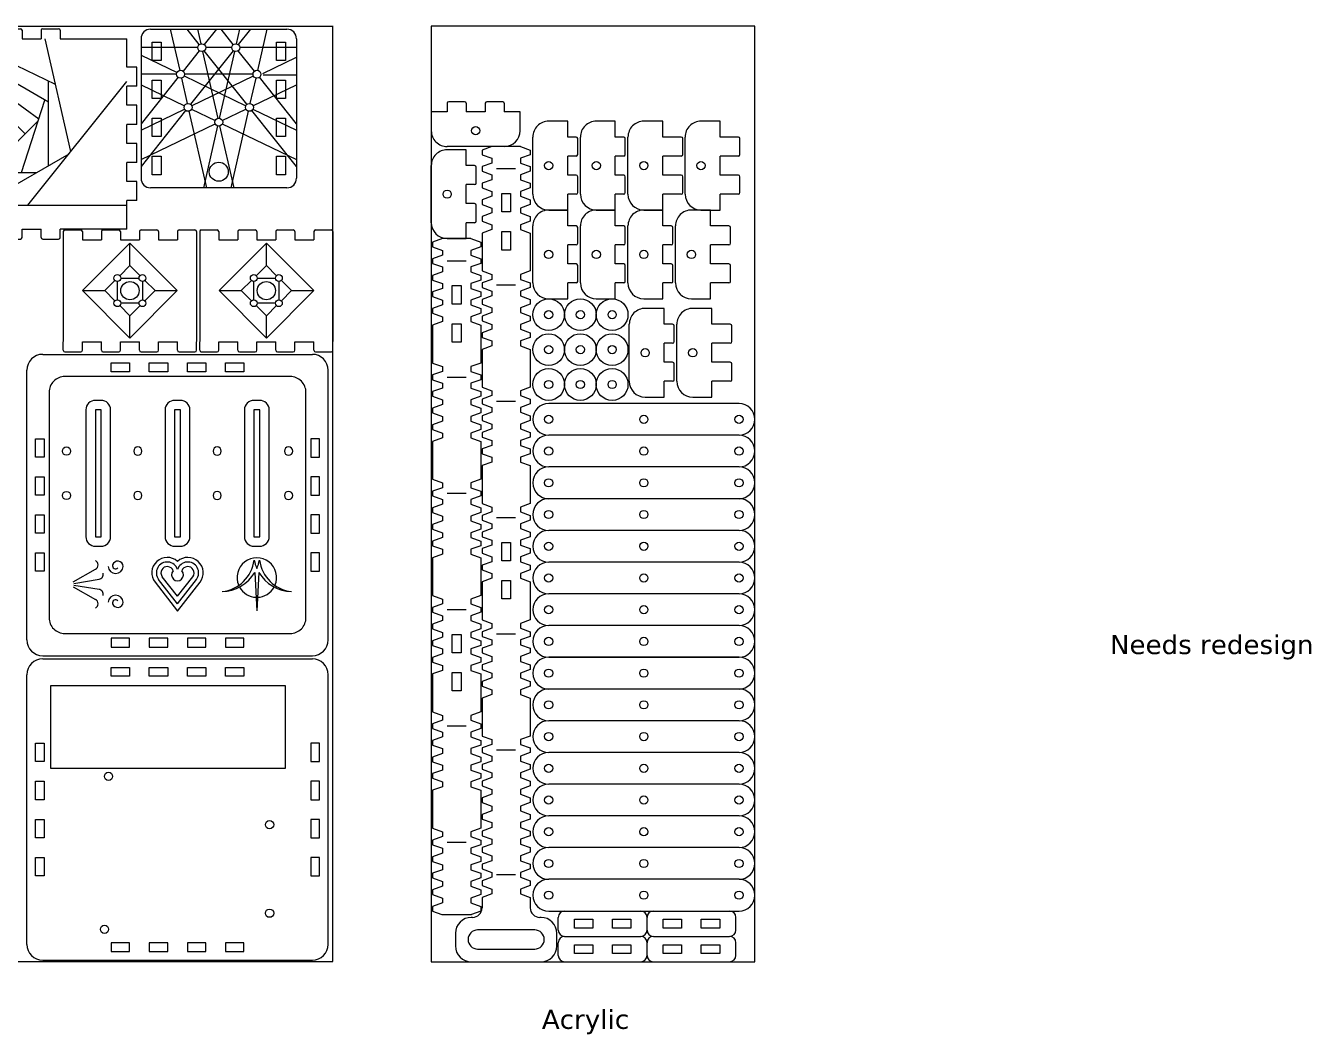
# Model space of a CAD drawing. Header units: millimetres. Extents: x -174 to 931, y -23 to 951.
# Drawn here: x 526.2 to 931.4, y -22.9 to 295.1 of the extents above; entities that cross this region are included whole.
import ezdxf
from ezdxf.enums import TextEntityAlignment as Align

# ---------------------------------------------------------------- set-up
doc = ezdxf.new("R2010")
doc.units = ezdxf.units.MM
doc.layers.get('0').update_dxf_attribs({"lineweight": 25, "true_color": 0xffffff})
for name, color, linetype, lineweight, true_color in [('First Cuts (Holes)', 3, 'Continuous', 5, 0x00ff00), ('lables', 1, 'Continuous', 5, 0xff0000), ('Mid Cuts', 5, 'Continuous', 5, 0x0000ff), ('Outlines', 4, 'Continuous', 5, 0x00ffff)]:
    doc.layers.add(name, color=color, linetype=linetype, lineweight=lineweight, true_color=true_color)
doc.styles.add('textstyle12', font='')
doc.styles.add('textstyle13', font='')
doc.styles.get('textstyle12').set_extended_font_data('Verdana')
doc.styles.get('textstyle13').set_extended_font_data('Verdana')

# ---------------------------------------------------------------- blocks, each defined once
blk = doc.blocks.new('Hole - Mount')
at = {"layer": 'First Cuts (Holes)'}
for p, q in [((-1.4, 8.9), (1.4, 8.9)), ((-1.4, 3.1), (-1.4, 8.9)), ((1.4, 8.9), (1.4, 3.1)), ((1.4, 3.1), (-1.4, 3.1)), ((-1.4, -3.1), (1.4, -3.1)), ((-1.4, -8.9), (-1.4, -3.1)), ((1.4, -3.1), (1.4, -8.9)), ((1.4, -8.9), (-1.4, -8.9))]:
    blk.add_line(p, q, dxfattribs=at)
blk = doc.blocks.new('Spacer')
at = {"layer": 'Outlines'}
for p, q in [((-2, 14), (2, 14)), ((-4, 12), (-4, -12)), ((4, 12), (4, -12)), ((-2, -14), (2, -14))]:
    blk.add_line(p, q, dxfattribs=at)
for centre, start, end in [((-2, 12), 90, 180), ((2, 12), 0, 90), ((-2, -12), 180, 270), ((2, -12), 270, 0)]:
    blk.add_arc(centre, 2, start, end, dxfattribs=at)
blk.add_blockref('Hole - Mount', (0, 0))
blk = doc.blocks.new('Slider - Top')
at = {"layer": 'lables'}
for p, q in [((3, -7.1), (-3, -7.1)), ((3, -43.75), (-3, -43.75)), ((3, -80.4), (-3, -80.4)), ((3, -117.05), (-3, -117.05)), ((3, -153.71), (-3, -153.71)), ((3, -190.36), (-3, -190.36))]:
    blk.add_line(p, q, dxfattribs=at)
at = {"layer": 'Outlines'}
for p, q in [((-4.5, 0), (-7.59, -1.12)), ((4.5, 0), (-4.5, 0)), ((4.5, 0), (7.59, -1.12)), ((-7.59, -1.12), (-7.59, -2.6)), ((-7.59, -2.6), (-4.5, -3.72)), ((-4.5, -3.72), (-4.5, -5.24)), ((7.59, -2.6), (4.5, -3.72)), ((4.5, -3.72), (4.5, -5.24)), ((7.59, -1.12), (7.59, -2.6)), ((-4.5, -5.24), (-7.59, -6.36)), ((-7.59, -6.36), (-7.59, -7.83)), ((-7.59, -7.83), (-4.5, -8.96)), ((4.5, -5.24), (7.59, -6.36)), ((7.59, -7.83), (4.5, -8.96)), ((7.59, -6.36), (7.59, -7.83)), ((-4.5, -10.47), (-7.59, -11.6)), ((-7.59, -11.6), (-7.59, -13.07)), ((-4.5, -8.96), (-4.5, -10.47)), ((4.5, -8.96), (4.5, -10.47)), ((4.5, -10.47), (7.59, -11.6)), ((7.59, -11.6), (7.59, -13.07)), ((-7.59, -13.07), (-4.5, -14.19)), ((-4.5, -15.71), (-7.59, -16.83)), ((-4.5, -14.19), (-4.5, -15.71)), ((7.59, -13.07), (4.5, -14.19)), ((4.5, -14.19), (4.5, -15.71)), ((4.5, -15.71), (7.59, -16.83)), ((-7.59, -16.83), (-7.59, -18.31)), ((-7.59, -18.31), (-4.5, -19.43)), ((-4.5, -19.43), (-4.5, -20.94)), ((7.59, -18.31), (4.5, -19.43)), ((4.5, -19.43), (4.5, -20.94)), ((7.59, -16.83), (7.59, -18.31)), ((-4.5, -20.94), (-7.59, -22.07)), ((-7.59, -22.07), (-7.59, -23.54)), ((-7.59, -23.54), (-4.5, -24.67)), ((4.5, -20.94), (7.59, -22.07)), ((7.59, -23.54), (4.5, -24.67)), ((7.59, -22.07), (7.59, -23.54)), ((-4.5, -26.18), (-7.59, -27.3)), ((-7.59, -27.3), (-7.59, -39.25)), ((-4.5, -24.67), (-4.5, -26.18)), ((4.5, -24.67), (4.5, -26.18)), ((4.5, -26.18), (7.59, -27.3)), ((7.59, -27.3), (7.59, -39.25)), ((-7.59, -39.25), (-4.5, -40.37)), ((-4.5, -40.37), (-4.5, -41.89)), ((7.59, -39.25), (4.5, -40.37)), ((4.5, -40.37), (4.5, -41.89)), ((-4.5, -41.89), (-7.59, -43.01)), ((-7.59, -43.01), (-7.59, -44.49)), ((-7.59, -44.49), (-4.5, -45.61)), ((4.5, -41.89), (7.59, -43.01)), ((7.59, -44.49), (4.5, -45.61)), ((7.59, -43.01), (7.59, -44.49)), ((-4.5, -47.12), (-7.59, -48.25)), ((-7.59, -48.25), (-7.59, -49.72)), ((-4.5, -45.61), (-4.5, -47.12)), ((4.5, -45.61), (4.5, -47.12)), ((4.5, -47.12), (7.59, -48.25)), ((7.59, -48.25), (7.59, -49.72)), ((-7.59, -49.72), (-4.5, -50.85)), ((-4.5, -52.36), (-7.59, -53.48)), ((-4.5, -50.85), (-4.5, -52.36)), ((7.59, -49.72), (4.5, -50.85)), ((4.5, -50.85), (4.5, -52.36)), ((4.5, -52.36), (7.59, -53.48)), ((-7.59, -53.48), (-7.59, -54.96)), ((-7.59, -54.96), (-4.5, -56.08)), ((-4.5, -56.08), (-4.5, -57.6)), ((7.59, -54.96), (4.5, -56.08)), ((4.5, -56.08), (4.5, -57.6)), ((7.59, -53.48), (7.59, -54.96)), ((-4.5, -57.6), (-7.59, -58.72)), ((-7.59, -58.72), (-7.59, -60.19)), ((-7.59, -60.19), (-4.5, -61.32)), ((4.5, -57.6), (7.59, -58.72)), ((7.59, -60.19), (4.5, -61.32)), ((7.59, -58.72), (7.59, -60.19)), ((-4.5, -62.83), (-7.59, -63.96)), ((-7.59, -63.96), (-7.59, -75.9)), ((-4.5, -61.32), (-4.5, -62.83)), ((4.5, -61.32), (4.5, -62.83)), ((4.5, -62.83), (7.59, -63.96)), ((7.59, -63.96), (7.59, -75.9)), ((-7.59, -75.9), (-4.5, -77.03)), ((7.59, -75.9), (4.5, -77.03)), ((-4.5, -78.54), (-7.59, -79.66)), ((-7.59, -79.66), (-7.59, -81.14)), ((-4.5, -77.03), (-4.5, -78.54)), ((4.5, -77.03), (4.5, -78.54)), ((4.5, -78.54), (7.59, -79.66)), ((7.59, -79.66), (7.59, -81.14)), ((-7.59, -81.14), (-4.5, -82.26)), ((-4.5, -83.78), (-7.59, -84.9)), ((-7.59, -84.9), (-7.59, -86.37)), ((-4.5, -82.26), (-4.5, -83.78)), ((7.59, -81.14), (4.5, -82.26)), ((4.5, -82.26), (4.5, -83.78)), ((4.5, -83.78), (7.59, -84.9)), ((7.59, -84.9), (7.59, -86.37)), ((-7.59, -86.37), (-4.5, -87.5)), ((-4.5, -89.01), (-7.59, -90.14)), ((-4.5, -87.5), (-4.5, -89.01)), ((7.59, -86.37), (4.5, -87.5)), ((4.5, -87.5), (4.5, -89.01)), ((4.5, -89.01), (7.59, -90.14)), ((-7.59, -90.14), (-7.59, -91.61)), ((-7.59, -91.61), (-4.5, -92.73)), ((-4.5, -92.73), (-4.5, -94.25)), ((7.59, -91.61), (4.5, -92.73)), ((4.5, -92.73), (4.5, -94.25)), ((7.59, -90.14), (7.59, -91.61)), ((-4.5, -94.25), (-7.59, -95.37)), ((-7.59, -95.37), (-7.59, -96.85)), ((-7.59, -96.85), (-4.5, -97.97)), ((4.5, -94.25), (7.59, -95.37)), ((7.59, -96.85), (4.5, -97.97)), ((7.59, -95.37), (7.59, -96.85)), ((-4.5, -99.48), (-7.59, -100.61)), ((-7.59, -100.61), (-7.59, -112.55)), ((-4.5, -97.97), (-4.5, -99.48)), ((4.5, -97.97), (4.5, -99.48)), ((4.5, -99.48), (7.59, -100.61)), ((7.59, -100.61), (7.59, -112.55)), ((-7.59, -112.55), (-4.5, -113.68)), ((7.59, -112.55), (4.5, -113.68)), ((-4.5, -115.19), (-7.59, -116.32)), ((-7.59, -116.32), (-7.59, -117.79)), ((-4.5, -113.68), (-4.5, -115.19)), ((4.5, -113.68), (4.5, -115.19)), ((4.5, -115.19), (7.59, -116.32)), ((7.59, -116.32), (7.59, -117.79)), ((-7.59, -117.79), (-4.5, -118.91)), ((-4.5, -120.43), (-7.59, -121.55)), ((-7.59, -121.55), (-7.59, -123.03)), ((-4.5, -118.91), (-4.5, -120.43)), ((7.59, -117.79), (4.5, -118.91)), ((4.5, -118.91), (4.5, -120.43)), ((4.5, -120.43), (7.59, -121.55)), ((7.59, -121.55), (7.59, -123.03)), ((-7.59, -123.03), (-4.5, -124.15)), ((-4.5, -124.15), (-4.5, -125.66)), ((7.59, -123.03), (4.5, -124.15)), ((4.5, -124.15), (4.5, -125.66)), ((-4.5, -125.66), (-7.59, -126.79)), ((-7.59, -126.79), (-7.59, -128.26)), ((-7.59, -128.26), (-4.5, -129.39)), ((-4.5, -129.39), (-4.5, -130.9)), ((4.5, -125.66), (7.59, -126.79)), ((7.59, -128.26), (4.5, -129.39)), ((4.5, -129.39), (4.5, -130.9)), ((7.59, -126.79), (7.59, -128.26)), ((-4.5, -130.9), (-7.59, -132.02)), ((-7.59, -132.02), (-7.59, -133.5)), ((-7.59, -133.5), (-4.5, -134.62)), ((4.5, -130.9), (7.59, -132.02)), ((7.59, -133.5), (4.5, -134.62)), ((7.59, -132.02), (7.59, -133.5)), ((-4.5, -136.14), (-7.59, -137.26)), ((-7.59, -137.26), (-7.59, -149.21)), ((-4.5, -134.62), (-4.5, -136.14)), ((4.5, -134.62), (4.5, -136.14)), ((4.5, -136.14), (7.59, -137.26)), ((7.59, -137.26), (7.59, -149.21)), ((-7.59, -149.21), (-4.5, -150.33)), ((7.59, -149.21), (4.5, -150.33)), ((-4.5, -151.84), (-7.59, -152.97)), ((-7.59, -152.97), (-7.59, -154.44)), ((-4.5, -150.33), (-4.5, -151.84)), ((4.5, -150.33), (4.5, -151.84)), ((4.5, -151.84), (7.59, -152.97)), ((7.59, -152.97), (7.59, -154.44)), ((-7.59, -154.44), (-4.5, -155.57)), ((-4.5, -157.08), (-7.59, -158.2)), ((-4.5, -155.57), (-4.5, -157.08)), ((7.59, -154.44), (4.5, -155.57)), ((4.5, -155.57), (4.5, -157.08)), ((4.5, -157.08), (7.59, -158.2)), ((-7.59, -158.2), (-7.59, -159.68)), ((-7.59, -159.68), (-4.5, -160.8)), ((-4.5, -160.8), (-4.5, -162.32)), ((7.59, -159.68), (4.5, -160.8)), ((4.5, -160.8), (4.5, -162.32)), ((7.59, -158.2), (7.59, -159.68)), ((-4.5, -162.32), (-7.59, -163.44)), ((-7.59, -163.44), (-7.59, -164.91)), ((-7.59, -164.91), (-4.5, -166.04)), ((-4.5, -166.04), (-4.5, -167.55)), ((4.5, -162.32), (7.59, -163.44)), ((7.59, -164.91), (4.5, -166.04)), ((4.5, -166.04), (4.5, -167.55)), ((7.59, -163.44), (7.59, -164.91)), ((-4.5, -167.55), (-7.59, -168.68)), ((-7.59, -168.68), (-7.59, -170.15)), ((-7.59, -170.15), (-4.5, -171.27)), ((4.5, -167.55), (7.59, -168.68)), ((7.59, -170.15), (4.5, -171.27)), ((7.59, -168.68), (7.59, -170.15)), ((-4.5, -172.79), (-7.59, -173.91)), ((-7.59, -173.91), (-7.59, -185.86)), ((-4.5, -171.27), (-4.5, -172.79)), ((4.5, -171.27), (4.5, -172.79)), ((4.5, -172.79), (7.59, -173.91)), ((7.59, -173.91), (7.59, -185.86)), ((-7.59, -185.86), (-4.5, -186.98)), ((7.59, -185.86), (4.5, -186.98)), ((-4.5, -188.5), (-7.59, -189.62)), ((-7.59, -189.62), (-7.59, -191.09)), ((-4.5, -186.98), (-4.5, -188.5)), ((4.5, -186.98), (4.5, -188.5)), ((4.5, -188.5), (7.59, -189.62)), ((7.59, -189.62), (7.59, -191.09)), ((-7.59, -191.09), (-4.5, -192.22)), ((-4.5, -193.73), (-7.59, -194.86)), ((-4.5, -192.22), (-4.5, -193.73)), ((7.59, -191.09), (4.5, -192.22)), ((4.5, -192.22), (4.5, -193.73)), ((4.5, -193.73), (7.59, -194.86)), ((-7.59, -194.86), (-7.59, -196.33)), ((-7.59, -196.33), (-4.5, -197.45)), ((-4.5, -197.45), (-4.5, -198.97)), ((7.59, -196.33), (4.5, -197.45)), ((4.5, -197.45), (4.5, -198.97)), ((7.59, -194.86), (7.59, -196.33)), ((-4.5, -198.97), (-7.59, -200.09)), ((-7.59, -200.09), (-7.59, -201.57)), ((-7.59, -201.57), (-4.5, -202.69)), ((4.5, -198.97), (7.59, -200.09)), ((7.59, -201.57), (4.5, -202.69)), ((7.59, -200.09), (7.59, -201.57)), ((-4.5, -204.2), (-7.59, -205.33)), ((-7.59, -205.33), (-7.59, -206.8)), ((-4.5, -202.69), (-4.5, -204.2)), ((4.5, -202.69), (4.5, -204.2)), ((4.5, -204.2), (7.59, -205.33)), ((7.59, -205.33), (7.59, -206.8)), ((-7.59, -206.8), (-4.5, -207.93)), ((-4.5, -209.44), (-7.59, -210.56)), ((-7.59, -210.56), (-7.59, -212.04)), ((-4.5, -207.93), (-4.5, -209.44)), ((7.59, -206.8), (4.5, -207.93)), ((4.5, -207.93), (4.5, -209.44)), ((4.5, -209.44), (7.59, -210.56)), ((7.59, -210.56), (7.59, -212.04)), ((-7.59, -212.04), (-4.64, -213.11)), ((-4.64, -213.11), (4.64, -213.11)), ((7.59, -212.04), (4.64, -213.11))]:
    blk.add_line(p, q, dxfattribs=at)
for p in [(0, -23.75), (0, -133.71)]:
    blk.add_blockref('Hole - Mount', p)
blk = doc.blocks.new('Slider - Base Gear')
at = {"layer": 'First Cuts (Holes)'}
for p, q in [((9, -247), (-9, -247)), ((-9, -253), (9, -253))]:
    blk.add_line(p, q, dxfattribs=at)
for centre, start, end in [((-9, -250), 90, 270), ((9, -250), 270, 90)]:
    blk.add_arc(centre, 3, start, end, dxfattribs=at)
at = {"layer": 'lables'}
for p, q in [((3, -7.1), (-3, -7.1)), ((3, -43.75), (-3, -43.75)), ((3, -80.4), (-3, -80.4)), ((3, -117.05), (-3, -117.05)), ((3, -153.71), (-3, -153.71)), ((3, -190.36), (-3, -190.36)), ((3, -229.63), (-3, -229.63))]:
    blk.add_line(p, q, dxfattribs=at)
at = {"layer": 'Outlines'}
for p, q in [((-4.5, 0), (-7.59, -1.12)), ((4.5, 0), (-4.5, 0)), ((4.5, 0), (7.59, -1.12)), ((-7.59, -1.12), (-7.59, -2.6)), ((-7.59, -2.6), (-4.5, -3.72)), ((-4.5, -3.72), (-4.5, -5.24)), ((7.59, -2.6), (4.5, -3.72)), ((4.5, -3.72), (4.5, -5.24)), ((7.59, -1.12), (7.59, -2.6)), ((-4.5, -5.24), (-7.59, -6.36)), ((-7.59, -6.36), (-7.59, -7.83)), ((-7.59, -7.83), (-4.5, -8.96)), ((4.5, -5.24), (7.59, -6.36)), ((7.59, -7.83), (4.5, -8.96)), ((7.59, -6.36), (7.59, -7.83)), ((-4.5, -10.47), (-7.59, -11.6)), ((-7.59, -11.6), (-7.59, -13.07)), ((-4.5, -8.96), (-4.5, -10.47)), ((4.5, -8.96), (4.5, -10.47)), ((4.5, -10.47), (7.59, -11.6)), ((7.59, -11.6), (7.59, -13.07)), ((-7.59, -13.07), (-4.5, -14.19)), ((-4.5, -15.71), (-7.59, -16.83)), ((-4.5, -14.19), (-4.5, -15.71)), ((7.59, -13.07), (4.5, -14.19)), ((4.5, -14.19), (4.5, -15.71)), ((4.5, -15.71), (7.59, -16.83)), ((-7.59, -16.83), (-7.59, -18.31)), ((-7.59, -18.31), (-4.5, -19.43)), ((-4.5, -19.43), (-4.5, -20.94)), ((7.59, -18.31), (4.5, -19.43)), ((4.5, -19.43), (4.5, -20.94)), ((7.59, -16.83), (7.59, -18.31)), ((-4.5, -20.94), (-7.59, -22.07)), ((-7.59, -22.07), (-7.59, -23.54)), ((-7.59, -23.54), (-4.5, -24.67)), ((4.5, -20.94), (7.59, -22.07)), ((7.59, -23.54), (4.5, -24.67)), ((7.59, -22.07), (7.59, -23.54)), ((-4.5, -26.18), (-7.59, -27.3)), ((-7.59, -27.3), (-7.59, -37.78)), ((-4.5, -24.67), (-4.5, -26.18)), ((4.5, -24.67), (4.5, -26.18)), ((4.5, -26.18), (7.59, -27.3)), ((7.59, -27.3), (7.59, -37.78)), ((-7.59, -37.78), (-7.59, -39.25)), ((-7.59, -39.25), (-4.5, -40.37)), ((-4.5, -40.37), (-4.5, -41.89)), ((7.59, -39.25), (4.5, -40.37)), ((4.5, -40.37), (4.5, -41.89)), ((7.59, -37.78), (7.59, -39.25)), ((-4.5, -41.89), (-7.59, -43.01)), ((-7.59, -43.01), (-7.59, -44.49)), ((-7.59, -44.49), (-4.5, -45.61)), ((4.5, -41.89), (7.59, -43.01)), ((7.59, -44.49), (4.5, -45.61)), ((7.59, -43.01), (7.59, -44.49)), ((-4.5, -47.12), (-7.59, -48.25)), ((-7.59, -48.25), (-7.59, -49.72)), ((-4.5, -45.61), (-4.5, -47.12)), ((4.5, -45.61), (4.5, -47.12)), ((4.5, -47.12), (7.59, -48.25)), ((7.59, -48.25), (7.59, -49.72)), ((-7.59, -49.72), (-4.5, -50.85)), ((-4.5, -52.36), (-7.59, -53.48)), ((-4.5, -50.85), (-4.5, -52.36)), ((7.59, -49.72), (4.5, -50.85)), ((4.5, -50.85), (4.5, -52.36)), ((4.5, -52.36), (7.59, -53.48)), ((-7.59, -53.48), (-7.59, -54.96)), ((-7.59, -54.96), (-4.5, -56.08)), ((-4.5, -56.08), (-4.5, -57.6)), ((7.59, -54.96), (4.5, -56.08)), ((4.5, -56.08), (4.5, -57.6)), ((7.59, -53.48), (7.59, -54.96)), ((-4.5, -57.6), (-7.59, -58.72)), ((-7.59, -58.72), (-7.59, -60.19)), ((-7.59, -60.19), (-4.5, -61.32)), ((4.5, -57.6), (7.59, -58.72)), ((7.59, -60.19), (4.5, -61.32)), ((7.59, -58.72), (7.59, -60.19)), ((-4.5, -62.83), (-7.59, -63.96)), ((-7.59, -63.96), (-7.59, -75.9)), ((-4.5, -61.32), (-4.5, -62.83)), ((4.5, -61.32), (4.5, -62.83)), ((4.5, -62.83), (7.59, -63.96)), ((7.59, -63.96), (7.59, -75.9)), ((-7.59, -75.9), (-4.5, -77.03)), ((7.59, -75.9), (4.5, -77.03)), ((-4.5, -78.54), (-7.59, -79.66)), ((-7.59, -79.66), (-7.59, -81.14)), ((-4.5, -77.03), (-4.5, -78.54)), ((4.5, -77.03), (4.5, -78.54)), ((4.5, -78.54), (7.59, -79.66)), ((7.59, -79.66), (7.59, -81.14)), ((-7.59, -81.14), (-4.5, -82.26)), ((-4.5, -83.78), (-7.59, -84.9)), ((-7.59, -84.9), (-7.59, -86.37)), ((-4.5, -82.26), (-4.5, -83.78)), ((7.59, -81.14), (4.5, -82.26)), ((4.5, -82.26), (4.5, -83.78)), ((4.5, -83.78), (7.59, -84.9)), ((7.59, -84.9), (7.59, -86.37)), ((-7.59, -86.37), (-4.5, -87.5)), ((-4.5, -89.01), (-7.59, -90.14)), ((-4.5, -87.5), (-4.5, -89.01)), ((7.59, -86.37), (4.5, -87.5)), ((4.5, -87.5), (4.5, -89.01)), ((4.5, -89.01), (7.59, -90.14)), ((-7.59, -90.14), (-7.59, -91.61)), ((-7.59, -91.61), (-4.5, -92.73)), ((-4.5, -92.73), (-4.5, -94.25)), ((7.59, -91.61), (4.5, -92.73)), ((4.5, -92.73), (4.5, -94.25)), ((7.59, -90.14), (7.59, -91.61)), ((-4.5, -94.25), (-7.59, -95.37)), ((-7.59, -95.37), (-7.59, -96.85)), ((-7.59, -96.85), (-4.5, -97.97)), ((4.5, -94.25), (7.59, -95.37)), ((7.59, -96.85), (4.5, -97.97)), ((7.59, -95.37), (7.59, -96.85)), ((-4.5, -99.48), (-7.59, -100.61)), ((-7.59, -100.61), (-7.59, -112.55)), ((-4.5, -97.97), (-4.5, -99.48)), ((4.5, -97.97), (4.5, -99.48)), ((4.5, -99.48), (7.59, -100.61)), ((7.59, -100.61), (7.59, -112.55)), ((-7.59, -112.55), (-4.5, -113.68)), ((7.59, -112.55), (4.5, -113.68)), ((-4.5, -115.19), (-7.59, -116.32)), ((-7.59, -116.32), (-7.59, -117.79)), ((-4.5, -113.68), (-4.5, -115.19)), ((4.5, -113.68), (4.5, -115.19)), ((4.5, -115.19), (7.59, -116.32)), ((7.59, -116.32), (7.59, -117.79)), ((-7.59, -117.79), (-4.5, -118.91)), ((-4.5, -120.43), (-7.59, -121.55)), ((-7.59, -121.55), (-7.59, -123.03)), ((-4.5, -118.91), (-4.5, -120.43)), ((7.59, -117.79), (4.5, -118.91)), ((4.5, -118.91), (4.5, -120.43)), ((4.5, -120.43), (7.59, -121.55)), ((7.59, -121.55), (7.59, -123.03)), ((-7.59, -123.03), (-4.5, -124.15)), ((-4.5, -124.15), (-4.5, -125.66)), ((7.59, -123.03), (4.5, -124.15)), ((4.5, -124.15), (4.5, -125.66)), ((-4.5, -125.66), (-7.59, -126.79)), ((-7.59, -126.79), (-7.59, -128.26)), ((-7.59, -128.26), (-4.5, -129.39)), ((-4.5, -129.39), (-4.5, -130.9)), ((4.5, -125.66), (7.59, -126.79)), ((7.59, -128.26), (4.5, -129.39)), ((4.5, -129.39), (4.5, -130.9)), ((7.59, -126.79), (7.59, -128.26)), ((-4.5, -130.9), (-7.59, -132.02)), ((-7.59, -132.02), (-7.59, -133.5)), ((-7.59, -133.5), (-4.5, -134.62)), ((4.5, -130.9), (7.59, -132.02)), ((7.59, -133.5), (4.5, -134.62)), ((7.59, -132.02), (7.59, -133.5)), ((-4.5, -136.14), (-7.59, -137.26)), ((-7.59, -137.26), (-7.59, -149.21)), ((-4.5, -134.62), (-4.5, -136.14)), ((4.5, -134.62), (4.5, -136.14)), ((4.5, -136.14), (7.59, -137.26)), ((7.59, -137.26), (7.59, -149.21)), ((-7.59, -149.21), (-4.5, -150.33)), ((7.59, -149.21), (4.5, -150.33)), ((-4.5, -151.84), (-7.59, -152.97)), ((-7.59, -152.97), (-7.59, -154.44)), ((-4.5, -150.33), (-4.5, -151.84)), ((4.5, -150.33), (4.5, -151.84)), ((4.5, -151.84), (7.59, -152.97)), ((7.59, -152.97), (7.59, -154.44)), ((-7.59, -154.44), (-4.5, -155.57)), ((-4.5, -157.08), (-7.59, -158.2)), ((-4.5, -155.57), (-4.5, -157.08)), ((7.59, -154.44), (4.5, -155.57)), ((4.5, -155.57), (4.5, -157.08)), ((4.5, -157.08), (7.59, -158.2)), ((-7.59, -158.2), (-7.59, -159.68)), ((-7.59, -159.68), (-4.5, -160.8)), ((-4.5, -160.8), (-4.5, -162.32)), ((7.59, -159.68), (4.5, -160.8)), ((4.5, -160.8), (4.5, -162.32)), ((7.59, -158.2), (7.59, -159.68)), ((-4.5, -162.32), (-7.59, -163.44)), ((-7.59, -163.44), (-7.59, -164.91)), ((-7.59, -164.91), (-4.5, -166.04)), ((-4.5, -166.04), (-4.5, -167.55)), ((4.5, -162.32), (7.59, -163.44)), ((7.59, -164.91), (4.5, -166.04)), ((4.5, -166.04), (4.5, -167.55)), ((7.59, -163.44), (7.59, -164.91)), ((-4.5, -167.55), (-7.59, -168.68)), ((-7.59, -168.68), (-7.59, -170.15)), ((-7.59, -170.15), (-4.5, -171.27)), ((4.5, -167.55), (7.59, -168.68)), ((7.59, -170.15), (4.5, -171.27)), ((7.59, -168.68), (7.59, -170.15)), ((-4.5, -172.79), (-7.59, -173.91)), ((-7.59, -173.91), (-7.59, -185.86)), ((-4.5, -171.27), (-4.5, -172.79)), ((4.5, -171.27), (4.5, -172.79)), ((4.5, -172.79), (7.59, -173.91)), ((7.59, -173.91), (7.59, -185.86)), ((-7.59, -185.86), (-4.5, -186.98)), ((7.59, -185.86), (4.5, -186.98)), ((-4.5, -188.5), (-7.59, -189.62)), ((-7.59, -189.62), (-7.59, -191.09)), ((-4.5, -186.98), (-4.5, -188.5)), ((4.5, -186.98), (4.5, -188.5)), ((4.5, -188.5), (7.59, -189.62)), ((7.59, -189.62), (7.59, -191.09)), ((-7.59, -191.09), (-4.5, -192.22)), ((-4.5, -193.73), (-7.59, -194.86)), ((-4.5, -192.22), (-4.5, -193.73)), ((7.59, -191.09), (4.5, -192.22)), ((4.5, -192.22), (4.5, -193.73)), ((4.5, -193.73), (7.59, -194.86)), ((-7.59, -194.86), (-7.59, -196.33)), ((-7.59, -196.33), (-4.5, -197.45)), ((-4.5, -197.45), (-4.5, -198.97)), ((7.59, -196.33), (4.5, -197.45)), ((4.5, -197.45), (4.5, -198.97)), ((7.59, -194.86), (7.59, -196.33)), ((-4.5, -198.97), (-7.59, -200.09)), ((-7.59, -200.09), (-7.59, -201.57)), ((-7.59, -201.57), (-4.5, -202.69)), ((4.5, -198.97), (7.59, -200.09)), ((7.59, -201.57), (4.5, -202.69)), ((7.59, -200.09), (7.59, -201.57)), ((-4.5, -204.2), (-7.59, -205.33)), ((-7.59, -205.33), (-7.59, -206.8)), ((-4.5, -202.69), (-4.5, -204.2)), ((4.5, -202.69), (4.5, -204.2)), ((4.5, -204.2), (7.59, -205.33)), ((7.59, -205.33), (7.59, -206.8)), ((-7.59, -206.8), (-4.5, -207.93)), ((-4.5, -209.44), (-7.59, -210.56)), ((-7.59, -210.56), (-7.59, -212.04)), ((-4.5, -207.93), (-4.5, -209.44)), ((7.59, -206.8), (4.5, -207.93)), ((4.5, -207.93), (4.5, -209.44)), ((4.5, -209.44), (7.59, -210.56)), ((7.59, -210.56), (7.59, -212.04)), ((-7.59, -212.04), (-4.5, -213.16)), ((-4.5, -214.68), (-7.59, -215.8)), ((-4.5, -213.16), (-4.5, -214.68)), ((7.59, -212.04), (4.5, -213.16)), ((4.5, -213.16), (4.5, -214.68)), ((4.5, -214.68), (7.59, -215.8)), ((-7.59, -215.8), (-7.59, -217.27)), ((-7.59, -217.27), (-4.5, -218.4)), ((-4.5, -218.4), (-4.5, -219.91)), ((7.59, -217.27), (4.5, -218.4)), ((4.5, -218.4), (4.5, -219.91)), ((7.59, -215.8), (7.59, -217.27)), ((-4.5, -219.91), (-7.59, -221.04)), ((-7.59, -221.04), (-7.59, -222.51)), ((-7.59, -222.51), (-4.5, -223.63)), ((4.5, -219.91), (7.59, -221.04)), ((7.59, -222.51), (4.5, -223.63)), ((7.59, -221.04), (7.59, -222.51)), ((-4.5, -225.15), (-7.59, -226.27)), ((-7.59, -226.27), (-7.59, -227.75)), ((-4.5, -223.63), (-4.5, -225.15)), ((4.5, -223.63), (4.5, -225.15)), ((4.5, -225.15), (7.59, -226.27)), ((7.59, -226.27), (7.59, -227.75)), ((-7.59, -227.75), (-4.5, -228.87)), ((-4.5, -230.38), (-7.59, -231.51)), ((-4.5, -228.87), (-4.5, -230.38)), ((7.59, -227.75), (4.5, -228.87)), ((4.5, -228.87), (4.5, -230.38)), ((4.5, -230.38), (7.59, -231.51)), ((-7.59, -231.51), (-7.59, -232.98)), ((-7.59, -232.98), (-4.5, -234.11)), ((-4.5, -234.11), (-4.5, -235.62)), ((7.59, -232.98), (4.5, -234.11)), ((4.5, -234.11), (4.5, -235.62)), ((7.59, -231.51), (7.59, -232.98)), ((-4.5, -235.62), (-7.59, -236.74)), ((-7.59, -236.74), (-7.59, -240.03)), ((4.5, -235.62), (7.59, -236.74)), ((7.59, -236.74), (7.59, -240.03)), ((-10.59, -243.03), (-11, -243.03)), ((11, -243.03), (10.59, -243.03)), ((-16, -248.03), (-16, -252.03)), ((16, -252.03), (16, -248.03)), ((-11, -257.03), (11, -257.03))]:
    blk.add_line(p, q, dxfattribs=at)
for centre, radius, start, end in [((-11, -248.03), 5, 90, 180), ((-10.59, -240.03), 3, 270, 0), ((10.59, -240.03), 3, 180, 270), ((11, -248.03), 5, 0, 90), ((-11, -252.03), 5, 180, 270), ((11, -252.03), 5, 270, 0)]:
    blk.add_arc(centre, radius, start, end, dxfattribs=at)
for p in [(0, -23.75), (0, -133.71)]:
    blk.add_blockref('Hole - Mount', p)
blk = doc.blocks.new('Hole - Screw')
at = {"layer": 'First Cuts (Holes)'}
blk.add_circle((0, 0), 1.3, dxfattribs=at)
blk = doc.blocks.new('Bracket - Short Pin')
at = {"layer": 'Outlines'}
for p, q in [((-6, 14), (-6, 9)), ((0, 14), (-6, 14)), ((-9.15, 8.5), (-9.15, 3.5)), ((-8.65, 9), (-6, 9)), ((5, 9), (5, -9)), ((-8.65, 3), (-6, 3)), ((-6, 3), (-6, -3)), ((-9.15, -3.5), (-9.15, -8.5)), ((-8.65, -3), (-6, -3)), ((-8.65, -9), (-6, -9)), ((-6, -9), (-6, -14)), ((-6, -14), (0, -14))]:
    blk.add_line(p, q, dxfattribs=at)
for centre, radius, start, end in [((0, 9), 5, 0, 90), ((-8.65, 8.5), 0.5, 90, 180), ((-8.65, 3.5), 0.5, 180, 270), ((-8.65, -3.5), 0.5, 90, 180), ((-8.65, -8.5), 0.5, 180, 270), ((0, -9), 5, 270, 0)]:
    blk.add_arc(centre, radius, start, end, dxfattribs=at)
blk.add_blockref('Hole - Screw', (0, 0), dxfattribs=at)
blk = doc.blocks.new('Washer')
at = {"layer": 'Outlines'}
blk.add_circle((0, 0), 5, dxfattribs=at)
blk.add_blockref('Hole - Screw', (0, 0), dxfattribs=at)
blk = doc.blocks.new('Bracket - Long Pin')
at = {"layer": 'Outlines'}
for p, q in [((-6, 14), (-6, 9)), ((0, 14), (-6, 14)), ((-12.3, 8.5), (-12.3, 3.5)), ((-11.8, 9), (-6, 9)), ((5, 9), (5, -9)), ((-11.8, 3), (-6, 3)), ((-6, 3), (-6, -3)), ((-12.3, -3.5), (-12.3, -8.5)), ((-11.8, -3), (-6, -3)), ((-11.8, -9), (-6, -9)), ((-6, -9), (-6, -14)), ((-6, -14), (0, -14))]:
    blk.add_line(p, q, dxfattribs=at)
for centre, radius, start, end in [((0, 9), 5, 0, 90), ((-11.8, 8.5), 0.5, 90, 180), ((-11.8, 3.5), 0.5, 180, 270), ((-11.8, -3.5), 0.5, 90, 180), ((-11.8, -8.5), 0.5, 180, 270), ((0, -9), 5, 270, 0)]:
    blk.add_arc(centre, radius, start, end, dxfattribs=at)
blk.add_blockref('Hole - Screw', (0, 0), dxfattribs=at)
blk = doc.blocks.new('Longbar - Cut x8')
at = {"layer": 'Outlines'}
for p, q in [((-5, 60), (-5, 0)), ((5, 0), (5, 60)), ((15, 0), (15, 60)), ((25, 0), (25, 60)), ((35, 0), (35, 60)), ((45, 0), (45, 60)), ((55, 0), (55, 60)), ((65, 0), (65, 60)), ((75, 0), (75, 60))]:
    blk.add_line(p, q, dxfattribs=at)
for centre, start, end in [((0, 60), 0, 180), ((10, 60), 0, 180), ((20, 60), 0, 180), ((30, 60), 0, 180), ((40, 60), 0, 180), ((50, 60), 0, 180), ((60, 60), 0, 180), ((70, 60), 0, 180), ((0, 0), 180, 0), ((10, 0), 180, 0), ((20, 0), 180, 0), ((30, 0), 180, 0), ((40, 0), 180, 0), ((50, 0), 180, 0), ((60, 0), 180, 0), ((70, 0), 180, 0)]:
    blk.add_arc(centre, 5, start, end, dxfattribs=at)
for p in [(0, 60), (10, 60), (20, 60), (30, 60), (40, 60), (50, 60), (60, 60), (70, 60), (0, 30), (10, 30), (20, 30), (30, 30), (40, 30), (50, 30), (60, 30), (70, 30), (0, 0), (10, 0), (20, 0), (30, 0), (40, 0), (50, 0), (60, 0), (70, 0)]:
    blk.add_blockref('Hole - Screw', p, dxfattribs=at)
blk = doc.blocks.new('Arduino mount')
at = {"layer": 'lables'}
for p, q in [((34, 39), (-40, 39)), ((-40, 39), (-40, 13)), ((34, 13), (34, 39)), ((-40, 13), (34, 13))]:
    blk.add_line(p, q, dxfattribs=at)
at = {"layer": 'Outlines'}
for p, q in [((-42.5, 47.5), (42.5, 47.5)), ((-47.5, -42.5), (-47.5, 42.5)), ((47.5, -42.5), (47.5, 42.5)), ((-42.5, -47.5), (42.5, -47.5))]:
    blk.add_line(p, q, dxfattribs=at)
for centre, start, end in [((-42.5, 42.5), 90, 180), ((42.5, 42.5), 0, 90), ((-42.5, -42.5), 180, 270), ((42.5, -42.5), 270, 0)]:
    blk.add_arc(centre, 5, start, end, dxfattribs=at)
at = {"rotation": 90}
for p in [(-12, 43.4), (12, 43.4)]:
    blk.add_blockref('Hole - Mount', p, dxfattribs=at)
for p in [(-43.4, 12), (-43.4, -12)]:
    blk.add_blockref('Hole - Mount', p)
at = {"yscale": -1}
for p, rotation in [((43.4, 12), 180), ((43.4, -12), 180), ((-12, -43.4), 270), ((12, -43.4), 270)]:
    blk.add_blockref('Hole - Mount', p, dxfattribs=dict(at, rotation=rotation))
at = {"layer": 'lables'}
for p in [(-21.75, 10.46), (29.01, -4.77), (29.01, -32.68), (-23.02, -37.76)]:
    blk.add_blockref('Hole - Screw', p, dxfattribs=at)
blk = doc.blocks.new('Motor Side')
at = {"layer": 'lables'}
for p, q in [((0, 15), (-14.92, 0.08)), ((14.92, 0.08), (0, 15)), ((0, 8), (0, 15)), ((0, 8), (-3.2, 4.8)), ((3.2, 4.8), (0, 8)), ((-14.92, 0.08), (0, -14.85)), ((-14.92, 0.08), (-7.92, 0.08)), ((-4.73, 3.27), (-7.92, 0.08)), ((-7.92, 0.08), (-4.73, -3.12)), ((-3.96, -2.81), (-3.96, 2.96)), ((-2.88, 4.04), (2.88, 4.04)), ((0, -14.85), (14.92, 0.08)), ((3.96, 2.96), (3.96, -2.81)), ((7.92, 0.08), (4.73, 3.27)), ((4.73, -3.12), (7.92, 0.08)), ((7.92, 0.08), (14.92, 0.08)), ((2.88, -3.89), (-2.88, -3.89)), ((-3.2, -4.65), (0, -7.85)), ((0, -7.85), (3.2, -4.65)), ((0, -14.85), (0, -7.85))]:
    blk.add_line(p, q, dxfattribs=at)
for centre, radius in [((-3.96, 4.04), 1.08), ((3.96, 4.04), 1.08), ((0, 0.08), 2.88), ((-3.96, -3.89), 1.08), ((3.96, -3.89), 1.08)]:
    blk.add_circle(centre, radius, dxfattribs=at)
at = {"layer": 'Outlines'}
for p, q in [((-21, 18.73), (-21, 16.08)), ((-20.5, 19.23), (-15.5, 19.23)), ((-15, 18.73), (-15, 16.08)), ((-9, 18.73), (-9, 16.08)), ((-8.5, 19.23), (-3.5, 19.23)), ((-3, 18.73), (-3, 16.08)), ((3, 18.73), (3, 16.08)), ((3.5, 19.23), (8.5, 19.23)), ((9, 18.73), (9, 16.08)), ((15, 18.73), (15, 16.08)), ((15.5, 19.23), (20.5, 19.23)), ((21, 18.73), (21, 16.08)), ((-21, 16.08), (-21, -15.92)), ((-15, 16.08), (-9, 16.08)), ((-3, 16.08), (3, 16.08)), ((9, 16.08), (15, 16.08)), ((21, 16.08), (21, -15.92)), ((-21, -18.73), (-21, -16.08)), ((-15, -18.73), (-15, -16.08)), ((-15, -16.08), (-9, -16.08)), ((-9, -18.73), (-9, -16.08)), ((-3, -18.73), (-3, -16.08)), ((-3, -16.08), (3, -16.08)), ((3, -18.73), (3, -16.08)), ((9, -18.73), (9, -16.08)), ((9, -16.08), (15, -16.08)), ((15, -18.73), (15, -16.08)), ((21, -18.73), (21, -16.08)), ((-20.5, -19.23), (-15.5, -19.23)), ((-8.5, -19.23), (-3.5, -19.23)), ((3.5, -19.23), (8.5, -19.23)), ((15.5, -19.23), (20.5, -19.23))]:
    blk.add_line(p, q, dxfattribs=at)
for centre, start, end in [((-20.5, 18.73), 90, 180), ((-15.5, 18.73), 0, 90), ((-8.5, 18.73), 90, 180), ((-3.5, 18.73), 0, 90), ((3.5, 18.73), 90, 180), ((8.5, 18.73), 0, 90), ((15.5, 18.73), 90, 180), ((20.5, 18.73), 0, 90), ((-20.5, -18.73), 180, 270), ((-15.5, -18.73), 270, 0), ((-8.5, -18.73), 180, 270), ((-3.5, -18.73), 270, 0), ((3.5, -18.73), 180, 270), ((8.5, -18.73), 270, 0), ((15.5, -18.73), 180, 270), ((20.5, -18.73), 270, 0)]:
    blk.add_arc(centre, 0.5, start, end, dxfattribs=at)
blk = doc.blocks.new('Arduino Side Short')
at = {"layer": 'lables'}
for p, q in [((19.55, 15.59), (-10.38, 30)), ((24.37, -5.56), (16.26, 30)), ((0, 25), (-42, 4.77)), ((17.32, 10), (-4.72, 22.73)), ((0, 20), (-21.35, 7.67)), ((14.27, 4.64), (-3.83, 17.79)), ((10.85, -22.52), (42, 16.54)), ((17.32, -10), (17.32, 16.66)), ((-19.55, 15.59), (-29.95, -30)), ((0, 15), (-17.32, 2.42)), ((10, 0), (-2.9, 12.9)), ((-17.32, 10), (-17.32, -14.41)), ((0, 10), (-12.08, -2.08)), ((4.33, -2.5), (-1.83, 8.17)), ((8.82, -12.14), (16.22, 10.64)), ((-14.27, 4.64), (-7.71, -15.55)), ((0, 5), (-5.49, -4.51)), ((0, -10), (14.09, 4.09)), ((-10, 0), (2.14, -12.14)), ((-4.33, -2.5), (7.5, -2.5)), ((-24.37, -5.56), (-4.89, -30)), ((0, -20), (23.83, -6.24)), ((-17.32, -10), (4.37, -22.52)), ((-8.82, -12.14), (13.62, -12.14)), ((-10.85, -22.52), (42, -22.52))]:
    blk.add_line(p, q, dxfattribs=at)
at = {"layer": 'Outlines'}
for p, q in [((-21, 32.65), (-21, 30)), ((-20.5, 33.15), (-15.5, 33.15)), ((-15, 32.65), (-15, 30)), ((-9, 32.65), (-9, 30)), ((-8.5, 33.15), (-3.5, 33.15)), ((-3, 32.65), (-3, 30)), ((3, 32.65), (3, 30)), ((3.5, 33.15), (8.5, 33.15)), ((9, 32.65), (9, 30)), ((15, 32.65), (15, 30)), ((15.5, 33.15), (20.5, 33.15)), ((21, 32.65), (21, 30)), ((-21, 30), (-42, 30)), ((-42, 21), (-42, 30)), ((-15, 30), (-9, 30)), ((-3, 30), (3, 30)), ((9, 30), (15, 30)), ((21, 30), (42, 30)), ((42, 21), (42, 30)), ((-45.15, 15), (-45.15, 21)), ((-45.15, 21), (-42, 21)), ((45.15, 21), (42, 21)), ((45.15, 15), (45.15, 21)), ((-45.15, 15), (-42, 15)), ((-42, 9), (-42, 15)), ((45.15, 15), (42, 15)), ((42, 9), (42, 15)), ((-45.15, 3), (-45.15, 9)), ((-45.15, 9), (-42, 9)), ((45.15, 9), (42, 9)), ((45.15, 3), (45.15, 9)), ((-45.15, 3), (-42, 3)), ((-42, -3), (-42, 3)), ((45.15, 3), (42, 3)), ((42, -3), (42, 3)), ((-45.15, -9), (-45.15, -3)), ((-45.15, -3), (-42, -3)), ((45.15, -3), (42, -3)), ((45.15, -9), (45.15, -3)), ((-45.15, -9), (-42, -9)), ((-42, -15), (-42, -9)), ((45.15, -9), (42, -9)), ((42, -15), (42, -9)), ((-45.15, -21), (-45.15, -15)), ((-45.15, -15), (-42, -15)), ((45.15, -15), (42, -15)), ((45.15, -21), (45.15, -15)), ((-45.15, -21), (-42, -21)), ((-42, -30), (-42, -21)), ((45.15, -21), (42, -21)), ((42, -30), (42, -21)), ((-42, -30), (-21, -30)), ((-21, -32.65), (-21, -30)), ((-15, -32.65), (-15, -30)), ((-15, -30), (-9, -30)), ((-9, -32.65), (-9, -30)), ((-3, -32.65), (-3, -30)), ((-3, -30), (3, -30)), ((3, -32.65), (3, -30)), ((9, -32.65), (9, -30)), ((9, -30), (15, -30)), ((15, -32.65), (15, -30)), ((21, -32.65), (21, -30)), ((42, -30), (21, -30)), ((-20.5, -33.15), (-15.5, -33.15)), ((-8.5, -33.15), (-3.5, -33.15)), ((3.5, -33.15), (8.5, -33.15)), ((15.5, -33.15), (20.5, -33.15))]:
    blk.add_line(p, q, dxfattribs=at)
for centre, start, end in [((-20.5, 32.65), 90, 180), ((-15.5, 32.65), 0, 90), ((-8.5, 32.65), 90, 180), ((-3.5, 32.65), 0, 90), ((3.5, 32.65), 90, 180), ((8.5, 32.65), 0, 90), ((15.5, 32.65), 90, 180), ((20.5, 32.65), 0, 90), ((-20.5, -32.65), 180, 270), ((-15.5, -32.65), 270, 0), ((-8.5, -32.65), 180, 270), ((-3.5, -32.65), 270, 0), ((3.5, -32.65), 180, 270), ((8.5, -32.65), 270, 0), ((15.5, -32.65), 180, 270), ((20.5, -32.65), 270, 0)]:
    blk.add_arc(centre, 0.5, start, end, dxfattribs=at)
blk = doc.blocks.new('Slide cover')
at = {"layer": 'First Cuts (Holes)'}
for p, q in [((-24.1, 30), (-25.9, 30)), ((-25.9, 30), (-25.9, -10)), ((-24.1, -10), (-24.1, 30)), ((0.9, 30), (-0.9, 30)), ((-0.9, 30), (-0.9, -10)), ((0.9, -10), (0.9, 30)), ((25.9, 30), (24.1, 30)), ((24.1, 30), (24.1, -10)), ((25.9, -10), (25.9, 30)), ((-25.9, -10), (-24.1, -10)), ((-0.9, -10), (0.9, -10)), ((24.1, -10), (25.9, -10))]:
    blk.add_line(p, q, dxfattribs=at)
at = {"layer": 'lables'}
for p, q in [((-32.86, -24.22), (-25.85, -20.26)), ((-32.67, -24.74), (-24.73, -23.42)), ((0, -31.13), (-5.95, -23.47)), ((0, -28.78), (-4.81, -22.59)), ((0, -28.78), (4.81, -22.59)), ((0, -31.13), (5.95, -23.47)), ((24.36, -21.24), (25, -33.36)), ((25.64, -21.24), (25, -33.36)), ((-32.86, -25.78), (-25.85, -29.74)), ((-32.67, -25.26), (-24.73, -26.58))]:
    blk.add_line(p, q, dxfattribs=at)
at = {"layer": 'lables', "flags": 128}
blk.add_lwpolyline([(40.5, -35.5), (40.5, 35.5, 0.414214), (35.5, 40.5), (-35.5, 40.5, 0.414214), (-40.5, 35.5), (-40.5, -35.5, 0.414214), (-35.5, -40.5), (35.5, -40.5, 0.414214), (40.5, -35.5)], format="xyb", dxfattribs=at)
for points in [[(-24.1, 33), (-25.9, 33, 0.414214), (-28.9, 30), (-28.9, -10, 0.414214), (-25.9, -13), (-24.1, -13, 0.414214), (-21.1, -10), (-21.1, 30, 0.414214)], [(-0.9, -13), (0.9, -13, 0.414214), (3.9, -10), (3.9, 30, 0.414214), (0.9, 33), (-0.9, 33, 0.414214), (-3.9, 30), (-3.9, -10, 0.414214)], [(24.1, -13), (25.9, -13, 0.414214), (28.9, -10), (28.9, 30, 0.414214), (25.9, 33), (24.1, 33, 0.414214), (21.1, 30), (21.1, -10, 0.414214)], [(-7.09, -24.36), (0, -33.48), (7.09, -24.36, 0.915308), (0, -17.77, 0.915308)]]:
    blk.add_lwpolyline(points, format="xyb", close=True, dxfattribs=at)
at = {"layer": 'lables'}
for centre, radius, start, end in [((-26.63, -18.88), 1.58, 299.4623, 60), ((-19.52, -19.18), 2.38, 184.298, 355.702), ((-19.55, -19.15), 0.959, 164.0042, 319.2084), ((-18.85, -19.42), 1.71, 2.1395, 161.6003), ((-3.25, -21.38), 3.42, 17.8471, 217.8382), ((-3.25, -21.38), 1.98, 17.8471, 217.8382), ((3.25, -21.38), 3.42, 322.1618, 162.1529), ((3.25, -21.38), 1.98, 322.1618, 162.1529), ((12.82, -15.91), 11.44, 276.2544, 352.5226), ((25, -22.87), 6.23, 336.5446, 203.4554), ((36.24, -14.97), 12.31, 191.3509, 204.1501), ((13.76, -14.97), 12.31, 335.8499, 348.6491), ((37.18, -15.91), 11.44, 187.4774, 263.7456), ((-24.99, -21.85), 1.58, 279.4623, 13.4397), ((0, -22.04), 1.87, 137.2972, 42.7028), ((13.76, -14.97), 12.31, 271.3925, 329.4139), ((36.24, -14.97), 12.31, 210.5861, 268.6075), ((-24.99, -28.15), 1.58, 346.5603, 80.5377), ((25, -22.87), 6.23, 208.6171, 267.9438), ((25, -22.87), 6.23, 272.0562, 331.3829), ((-26.63, -31.12), 1.58, 300, 60.5377), ((-19.52, -30.82), 2.38, 4.298, 175.702), ((-19.55, -30.85), 0.959, 40.7916, 195.9958), ((-18.85, -30.58), 1.71, 198.3997, 357.8605)]:
    blk.add_arc(centre, radius, start, end, dxfattribs=at)
at = {"layer": 'Outlines'}
for p, q in [((-42.5, 47.5), (42.5, 47.5)), ((-47.5, -42.5), (-47.5, 42.5)), ((47.5, -42.5), (47.5, 42.5)), ((-42.5, -47.5), (42.5, -47.5))]:
    blk.add_line(p, q, dxfattribs=at)
for centre, start, end in [((-42.5, 42.5), 90, 180), ((42.5, 42.5), 0, 90), ((-42.5, -42.5), 180, 270), ((42.5, -42.5), 270, 0)]:
    blk.add_arc(centre, 5, start, end, dxfattribs=at)
at = {"rotation": 90}
for p in [(-12, 43.4), (12, 43.4)]:
    blk.add_blockref('Hole - Mount', p, dxfattribs=at)
for p in [(-43.4, 12), (-43.4, -12)]:
    blk.add_blockref('Hole - Mount', p)
at = {"yscale": -1}
for p, rotation in [((43.4, 12), 180), ((43.4, -12), 180), ((-12, -43.4), 270), ((12, -43.4), 270)]:
    blk.add_blockref('Hole - Mount', p, dxfattribs=dict(at, rotation=rotation))
at = {"layer": 'lables'}
for p in [(-35, 17), (-35, 3)]:
    blk.add_blockref('Hole - Screw', p, dxfattribs=at)
at = {"layer": 'lables', "yscale": -1, "rotation": 180}
for p in [(-12.5, 17), (12.5, 17), (35, 17), (-12.5, 3), (12.5, 3), (35, 3)]:
    blk.add_blockref('Hole - Screw', p, dxfattribs=at)
blk = doc.blocks.new('Motor Cover')
at = {"layer": 'First Cuts (Holes)'}
blk.add_circle((0, -19.94), 3, dxfattribs=at)
at = {"layer": 'lables'}
for p, q in [((-15.28, 25), (-12.32, 12)), ((-6.13, 20.14), (-10, 25)), ((-6.69, 25), (-5.63, 20.38)), ((-0.72, 25), (-4.59, 20.14)), ((4.59, 20.14), (0.72, 25)), ((5.63, 20.38), (6.69, 25)), ((10, 25), (6.13, 20.14)), ((12.32, 12), (15.28, 25)), ((-6.59, 19.18), (-24.5, 19.18)), ((-24.5, 16.8), (-13.15, 11.33)), ((-6.13, 18.21), (-11.27, 11.76)), ((4.59, 18.21), (-8.89, 1.32)), ((-5.08, 17.97), (-0.27, -3.1)), ((8.89, 1.32), (-4.59, 18.21)), ((4.12, 19.18), (-4.12, 19.18)), ((0.27, -3.1), (5.08, 17.97)), ((11.27, 11.76), (6.13, 18.21)), ((24.5, 19.18), (6.59, 19.18)), ((13.87, 11.03), (24.5, 16.14)), ((-13.28, 10.8), (-24.5, 10.8)), ((-12.81, 9.83), (-24.5, -4.82)), ((-11.77, 9.59), (-9.93, 1.55)), ((-10.93, 10.26), (8.54, 0.89)), ((10.81, 10.8), (-10.81, 10.8)), ((-8.54, 0.89), (10.93, 10.26)), ((9.93, 1.55), (11.77, 9.59)), ((24.5, -4.82), (12.81, 9.83)), ((24.5, 10.46), (14, 10.46)), ((-24.5, 7.5), (-10.77, 0.89)), ((10.77, 0.89), (24.5, 7.5)), ((-24.5, -6.8), (-10.77, -0.19)), ((-10.43, -0.62), (-24.5, -18.26)), ((-9.38, -0.85), (-3.87, -25)), ((-8.54, -0.19), (-1.11, -3.76)), ((1.11, -3.76), (8.54, -0.19)), ((3.87, -25), (9.38, -0.85)), ((24.5, -18.26), (10.43, -0.62)), ((10.77, -0.19), (24.5, -6.8)), ((-24.5, -16.1), (-1.11, -4.84)), ((-4.72, -25), (-0.27, -5.5)), ((0.27, -5.5), (4.72, -25)), ((1.11, -4.84), (24.5, -16.1))]:
    blk.add_line(p, q, dxfattribs=at)
for centre in [(-5.36, 19.18), (5.36, 19.18), (-12.04, 10.8), (12.04, 10.8), (-9.66, 0.35), (9.66, 0.35), (0, -4.3)]:
    blk.add_circle(centre, 1.24, dxfattribs=at)
at = {"layer": 'Outlines'}
for p, q in [((-21.5, 25), (21.5, 25)), ((-24.5, 22), (-24.5, -22)), ((24.5, 22), (24.5, -22)), ((21.5, -25), (-21.5, -25))]:
    blk.add_line(p, q, dxfattribs=at)
for centre, start, end in [((-21.5, 22), 90, 180), ((21.5, 22), 0, 90), ((-21.5, -22), 180, 270), ((21.5, -22), 270, 0)]:
    blk.add_arc(centre, 3, start, end, dxfattribs=at)
at = {"layer": 'lables'}
for p in [(-19.6, 12.04), (19.6, 12.04), (-19.6, -11.96), (19.6, -11.96)]:
    blk.add_blockref('Hole - Mount', p, dxfattribs=at)

msp = doc.modelspace()

# ---------------------------------------------------------------- linework, layer by layer
at = {"layer": 'lables'}
for p, q in [((380, 295), (623, 295)), ((623, 0.1), (623, 295.1)), ((756, 295), (654, 295)), ((654, 295), (654, 0)), ((756, 0), (756, 295)), ((380, 0), (623, 0.1)), ((654, 0), (756, 0))]:
    msp.add_line(p, q, dxfattribs=at)

# ---------------------------------------------------------------- block references
at = {"layer": 'First Cuts (Holes)'}
msp.add_blockref('Slide cover', (574, 144), dxfattribs=at)
at = {"layer": 'lables'}
for name, p in [('Motor Cover', (587, 269)), ('Arduino mount', (574, 48))]:
    msp.add_blockref(name, p, dxfattribs=at)
at = {"layer": 'lables', "rotation": 90}
for p in [(751, 101), (751, 21)]:
    msp.add_blockref('Longbar - Cut x8', p, dxfattribs=at)
at = {"layer": 'Mid Cuts'}
for name, p in [('Slider - Base Gear', (677.59, 257.03)), ('Washer', (691, 204)), ('Washer', (701, 204)), ('Washer', (711, 204)), ('Washer', (691, 193)), ('Washer', (701, 193)), ('Washer', (711, 193)), ('Washer', (691, 182)), ('Washer', (701, 182)), ('Washer', (711, 182))]:
    msp.add_blockref(name, p, dxfattribs=at)
at = {"layer": 'Outlines'}
for name, p in [('Arduino Side Short', (516, 261)), ('Motor Side', (559, 211.5)), ('Motor Side', (602, 211.5)), ('Slider - Top', (662, 228))]:
    msp.add_blockref(name, p, dxfattribs=at)
for name, p, rotation in [('Bracket - Short Pin', (668, 262), 270), ('Bracket - Short Pin', (691, 251), 180), ('Bracket - Short Pin', (706, 251), 180), ('Bracket - Long Pin', (721, 251), 180), ('Bracket - Long Pin', (739, 251), 180), ('Bracket - Short Pin', (659, 242), 180), ('Bracket - Short Pin', (691, 223), 180), ('Bracket - Short Pin', (706, 223), 180), ('Bracket - Short Pin', (721, 223), 180), ('Bracket - Long Pin', (736, 223), 180), ('Bracket - Short Pin', (721.42, 192), 180), ('Bracket - Long Pin', (736.42, 192), 180), ('Spacer', (708, 12), 90), ('Spacer', (736, 12), 90), ('Spacer', (708, 4), 90), ('Spacer', (736, 4), 90)]:
    msp.add_blockref(name, p, dxfattribs=dict(at, rotation=rotation))

# ---------------------------------------------------------------- texts
for s, style, p in [('Needs redesign', 'textstyle13', (900, 100)), ('Acrylic', 'textstyle12', (702.6, -18.14))]:
    msp.add_text(s, height=6, rotation=359.994, dxfattribs=dict(style=style)).set_placement(p, align=Align.MIDDLE_CENTER)

doc.saveas('drawing.dxf')
